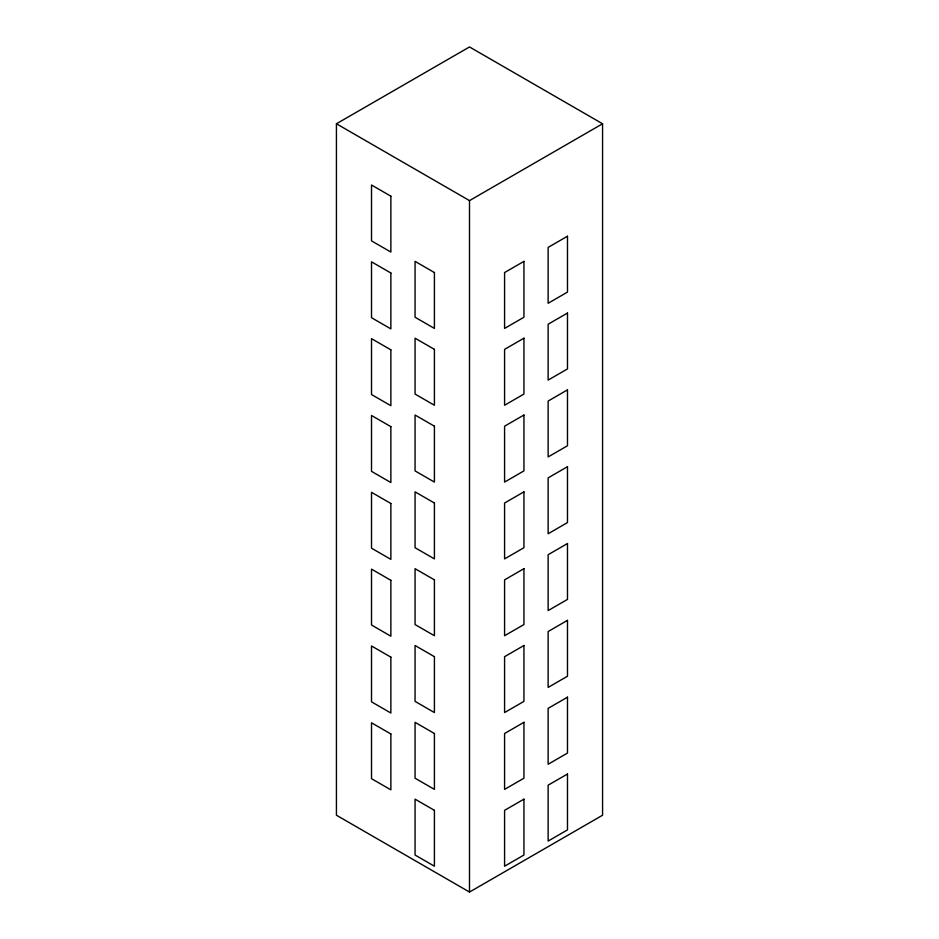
<?xml version="1.0" encoding="UTF-8"?>
<svg xmlns="http://www.w3.org/2000/svg" width="939" height="939" viewBox="0 0 939 939"><rect width="100%" height="100%" fill="white"/><g stroke="black" fill="none" stroke-linecap="round" stroke-linejoin="round"><path stroke-width="1.41" d="M336.432 123.772L469.5 46.95L602.568 123.772L602.568 815.228L469.5 892.05L336.432 815.228L336.432 123.772L469.5 200.606L602.568 123.772M469.5 200.606L469.5 892.05M523.939 261.371L504.583 272.545L504.583 328.415L523.939 317.241L523.939 261.371M567.485 236.229L548.13 247.403L548.13 303.274L567.485 292.099L567.485 236.229M523.939 338.193L504.583 349.367L504.583 405.249L523.939 394.063L523.939 338.193M567.485 313.051L548.13 324.225L548.13 380.095L567.485 368.921L567.485 313.051M523.939 415.026L504.583 426.2L504.583 482.071L523.939 470.897L523.939 415.026M567.485 389.873L548.13 401.059L548.13 456.929L567.485 445.755L567.485 389.873M523.939 491.848L504.583 503.022L504.583 558.893L523.939 547.719L523.939 491.848M567.485 466.706L548.13 477.881L548.13 533.751L567.485 522.577L567.485 466.706M523.939 568.682L504.583 579.856L504.583 635.726L523.939 624.552L523.939 568.682M567.485 543.528L548.13 554.703L548.13 610.585L567.485 599.411L567.485 543.528M523.939 645.504L504.583 656.678L504.583 712.548L523.939 701.374L523.939 645.504M567.485 620.362L548.13 631.536L548.13 687.407L567.485 676.233L567.485 620.362M523.939 722.326L504.583 733.512L504.583 789.382L523.939 778.208L523.939 722.326M567.485 697.184L548.13 708.358L548.13 764.24L567.485 753.066L567.485 697.184M523.939 799.159L504.583 810.334L504.583 866.204L523.939 855.03L523.939 799.159M567.485 774.018L548.13 785.192L548.13 841.062L567.485 829.888L567.485 774.018M390.87 196.181L371.515 185.006L371.515 240.877L390.87 252.051L390.87 196.181M434.417 272.545L415.061 261.371L415.061 317.241L434.417 328.415L434.417 272.545M390.87 273.003L371.515 261.828L371.515 317.711L390.87 328.885L390.87 273.003M434.417 349.367L415.061 338.193L415.061 394.063L434.417 405.249L434.417 349.367M390.87 349.836L371.515 338.662L371.515 394.533L390.87 405.707L390.87 349.836M434.417 426.2L415.061 415.026L415.061 470.897L434.417 482.071L434.417 426.2M390.87 426.658L371.515 415.484L371.515 471.366L390.87 482.54L390.87 426.658M434.417 503.022L415.061 491.848L415.061 547.719L434.417 558.893L434.417 503.022M390.87 503.492L371.515 492.318L371.515 548.188L390.87 559.362L390.87 503.492M434.417 579.856L415.061 568.682L415.061 624.552L434.417 635.726L434.417 579.856M390.87 580.314L371.515 569.14L371.515 625.022L390.87 636.196L390.87 580.314M434.417 656.678L415.061 645.504L415.061 701.374L434.417 712.548L434.417 656.678M390.87 657.147L371.515 645.973L371.515 701.844L390.87 713.018L390.87 657.147M434.417 733.512L415.061 722.326L415.061 778.208L434.417 789.382L434.417 733.512M390.87 733.969L371.515 722.795L371.515 778.677L390.87 789.852L390.87 733.969M434.417 810.334L415.061 799.159L415.061 855.03L434.417 866.204L434.417 810.334"/></g></svg>
